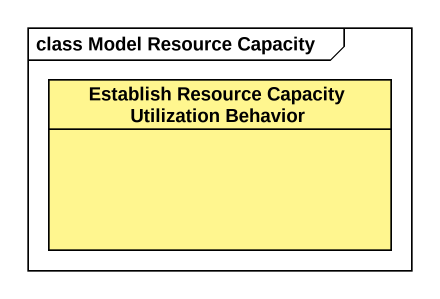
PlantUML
@startuml
mainframe class Model Resource Capacity
hide circle
hide empty members
class "Establish Resource Capacity Utilization Behavior" as Establish_Resource_Capacity #FFF68F
@enduml
